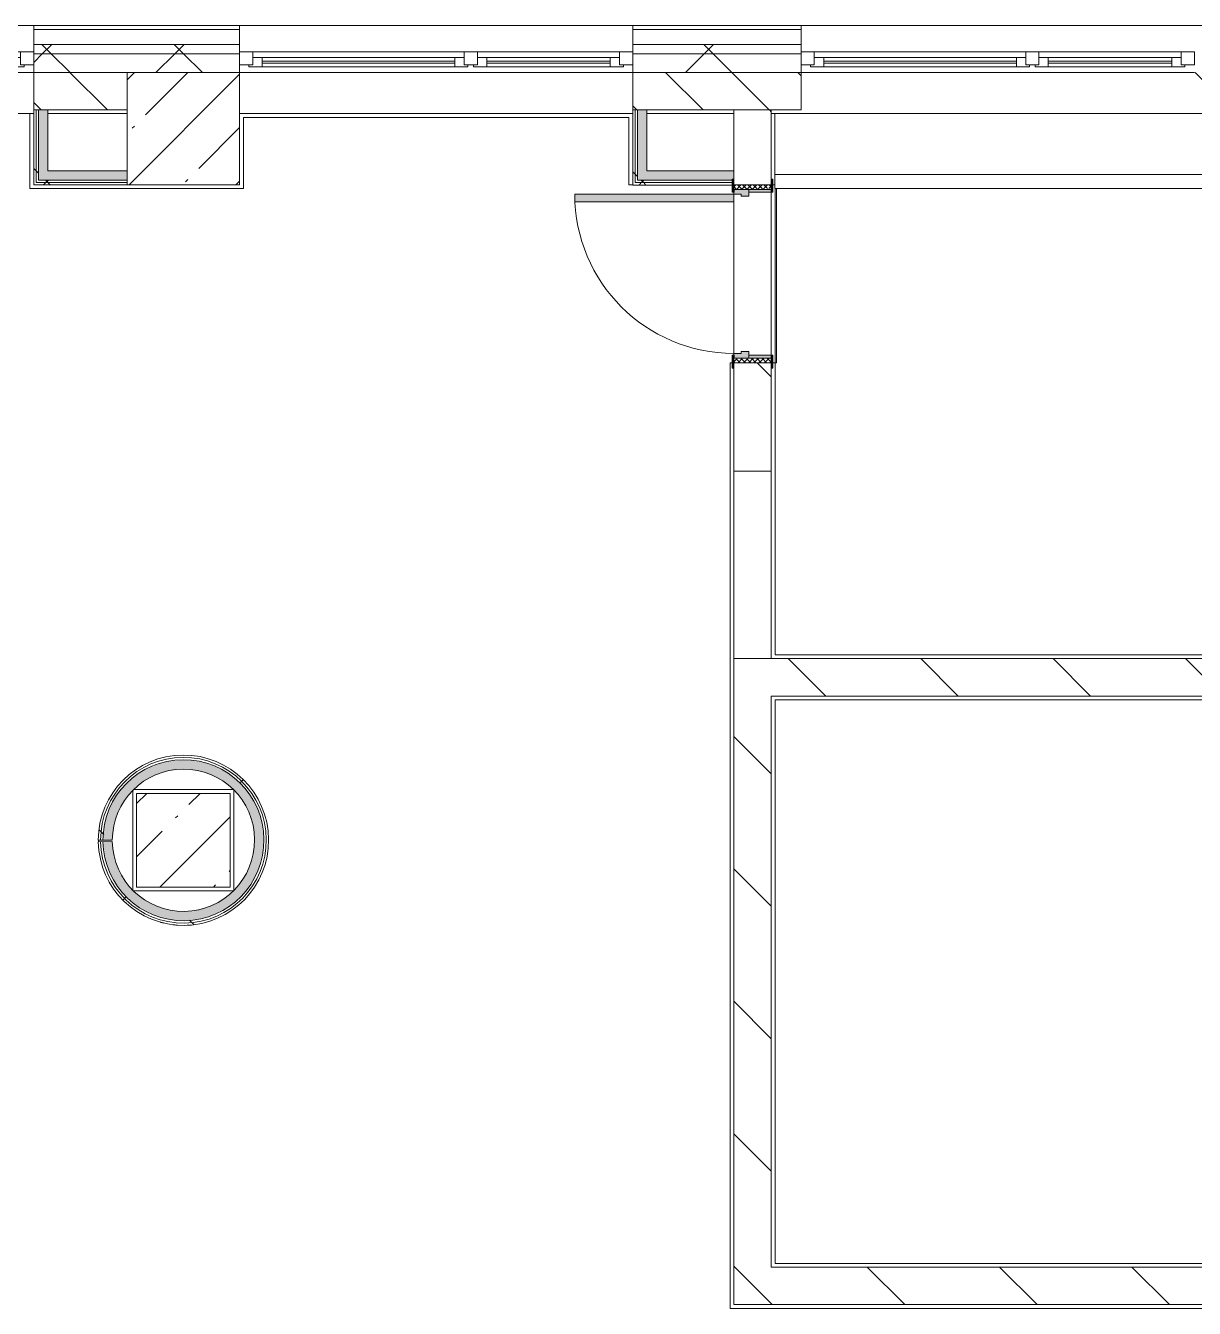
# Model space of a CAD drawing. Header units: millimetres. Extents: x -4060 to 187734, y -8553 to 29000.
# Drawn here: x 108341 to 114584, y 20500 to 27350 of the extents above; entities that cross this region are included whole.
import ezdxf

# ---------------------------------------------------------------- set-up
doc = ezdxf.new("R2010")
doc.units = ezdxf.units.MM
for name, color, linetype, lineweight, true_color in [('A-DOOR-2', 7, 'Continuous', 5, 0xaaaaaa), ('A-DOOR-3', 7, 'Continuous', 5, 0xe2e2e2), ('A-DOOR-FRAM-2', 7, 'Continuous', 5, 0xe2e2e2), ('A-DOOR-FRAM-3', 7, 'Continuous', 5, 0xaaaaaa), ('A-FLOR-1', 7, 'Continuous', 5, 0xaaaaaa), ('I-WALL-20', 7, 'Continuous', 5, 0xe7e7e7), ('I-WALL-21', 7, 'Continuous', 9, 0xe7e7e7)]:
    doc.layers.add(name, color=color, linetype=linetype, lineweight=lineweight, true_color=true_color)
for name, color, linetype, lineweight in [('A-GLAZ-2', 7, 'Continuous', 5), ('A-WALL', 7, 'Continuous', 9), ('A-WALL-9', 7, 'Continuous', 5), ('I-WALL-22', 7, 'Continuous', 5), ('S-COLS-2', 7, 'Continuous', 5)]:
    doc.layers.add(name, color=color, linetype=linetype, lineweight=lineweight)
pattern_1 = [(135, (60723.74, 0), (-353.5534, -353.5534), [])]
pattern_2 = [(45, (60723.74, 0), (-353.5534, 353.5534), []), (135, (60723.74, 0), (-353.5534, -353.5534), [])]
pattern_3 = [(45, (60723.74, 0), (-530.33, 530.33), []), (135, (60723.74, 0), (-530.33, -530.33), [])]

# ---------------------------------------------------------------- blocks, each defined once
blk = doc.blocks.new('BSC_Колонна _Прямоугольная - 500х500-V150-1_5_1_птичка')
at = {"layer": 'S-COLS-2'}
h = blk.add_hatch(dxfattribs=at)
h.set_pattern_fill('FP_184', color=256, style=0, pattern_type=2)
h.set_pattern_definition([(45, (-48460, -23000), (-285.123, 285.123), []), (45, (-48174.88, -23000), (-285.123, 285.123), [504.031, -100.806, 16.764, -84.042])])
h.paths.add_polyline_path([(-250, -250), (250, -250), (250, 250), (-250, 250), (-250, 67)])
for p, q in [((250, 250), (-250, 250)), ((-250, 250), (-250, -250)), ((250, -250), (250, 250)), ((-250, -250), (250, -250))]:
    blk.add_line(p, q, dxfattribs=at)
blk = doc.blocks.new('120_Окно_СКБ_2Ст - 120_Окно_СКБ_2Ст 3100х2500 _мал_створка слева_-22273855-1_5_1_птичка')
at = {"layer": 'A-GLAZ-2'}
for p, q in [((-1550, -75), (-1550, -5)), ((-1550, -5), (-1480, -5)), ((1550, -5), (-1550, -5)), ((-1480, -5), (-1480, -75)), ((650, -35), (-1480, -35)), ((-1480, -35), (-1480, -75)), ((-1430, -85), (-1430, -35)), ((-1430, -55), (600, -55)), ((600, -65), (-1430, -65)), ((600, -85), (600, -35)), ((650, -75), (650, -5)), ((650, -5), (720, -5)), ((650, -75), (650, -35)), ((720, -5), (720, -75)), ((1480, -35), (720, -35)), ((720, -35), (720, -75)), ((770, -85), (770, -35)), ((770, -55), (1430, -55)), ((1430, -65), (770, -65)), ((1430, -85), (1430, -35)), ((1480, -75), (1480, -5)), ((1480, -5), (1550, -5)), ((1480, -75), (1480, -35)), ((1550, -5), (1550, -75)), ((-1480, -75), (-1550, -75)), ((-1550, -75), (-1500, -75)), ((-1480, -75), (-1500, -75)), ((-1500, -75), (-1500, -85)), ((-1500, -85), (670, -85)), ((670, -85), (-1500, -85)), ((720, -75), (650, -75)), ((670, -75), (650, -75)), ((670, -75), (700, -75)), ((670, -85), (670, -75)), ((720, -75), (700, -75)), ((700, -75), (700, -85)), ((700, -85), (1500, -85)), ((1500, -85), (700, -85)), ((1550, -75), (1480, -75)), ((1500, -75), (1480, -75)), ((1500, -75), (1550, -75)), ((1500, -85), (1500, -75))]:
    blk.add_line(p, q, dxfattribs=at)
blk = doc.blocks.new('120_Окно_СКБ_2Ст - 120_Окно_СКБ_2Ст 2100х2400 _мал створка справа_-19092174-1_5_1_птичка')
at = {"layer": 'A-GLAZ-2'}
for p, q in [((-1050, -75), (-1050, -5)), ((-1050, -5), (-980, -5)), ((1050, -5), (-1050, -5)), ((-980, -5), (-980, -75)), ((150, -35), (-980, -35)), ((-980, -35), (-980, -75)), ((-930, -85), (-930, -35)), ((-930, -55), (100, -55)), ((100, -65), (-930, -65)), ((100, -85), (100, -35)), ((150, -75), (150, -5)), ((150, -5), (220, -5)), ((150, -75), (150, -35)), ((220, -5), (220, -75)), ((980, -35), (220, -35)), ((220, -35), (220, -75)), ((270, -85), (270, -35)), ((270, -55), (930, -55)), ((930, -65), (270, -65)), ((930, -85), (930, -35)), ((980, -75), (980, -5)), ((980, -5), (1050, -5)), ((980, -75), (980, -35)), ((1050, -5), (1050, -75)), ((-980, -75), (-1050, -75)), ((-1050, -75), (-1000, -75)), ((-980, -75), (-1000, -75)), ((-1000, -75), (-1000, -85)), ((-1000, -85), (170, -85)), ((170, -85), (-1000, -85)), ((220, -75), (150, -75)), ((170, -75), (150, -75)), ((170, -75), (200, -75)), ((170, -85), (170, -75)), ((220, -75), (200, -75)), ((200, -75), (200, -85)), ((200, -85), (1000, -85)), ((1000, -85), (200, -85)), ((1050, -75), (980, -75)), ((1000, -75), (980, -75)), ((1000, -75), (1050, -75)), ((1000, -85), (1000, -75))]:
    blk.add_line(p, q, dxfattribs=at)
blk = doc.blocks.new('110_Дверь_СКБ_1Ст_Внутренняя1 - Д-26л 950х2100 EIW30-32941023-1_5_1_птичка')
at = {"layer": 'A-DOOR-2'}
h = blk.add_hatch(dxfattribs=at)
h.set_pattern_fill('FP_62', color=256, style=0, pattern_type=2)
h.set_pattern_definition([(135, (1826.41, 164.685), (-14.14214, -14.14214), []), (225, (1826.41, 164.685), (14.14214, -14.14214), [])])
h.paths.add_polyline_path([(462.5, 100), (467.5, -100), (487.5, -100), (487.5, 100), (467.5, 100)])
at = {"layer": 'A-DOOR-3'}
h = blk.add_hatch(color=256, dxfattribs=at)
h.paths.add_polyline_path([(-437.5, 92.9), (-437.5, 20), (-402.5, 20), (-407.2, 60), (-412.5, 65.8), (-412.5, 100), (-437.5, 94.9), (-437.5, 94)])
h.paths.add_polyline_path([(427.5, 44), (427.5, 20), (462.5, 20), (462.5, 100), (437.5, 100), (437.5, 60), (427.5, 60)])
at = {"layer": 'A-DOOR-FRAM-2'}
for points in [[(397.5, 100), (437.5, 100), (437.5, 950), (397.5, 950), (397.5, 120)], [(-492.5, 102.9), (-492.5, 100), (-422.5, 100), (-422.5, 108), (-492.5, 108)], [(447.5, 108), (447.5, 100), (517.5, 100), (517.5, 108), (462.5, 108)], [(-437.5, -100), (-422.5, -100), (-422.5, 20), (-437.5, 20)], [(447.5, -100), (462.5, -100), (462.5, 20), (447.5, 20)], [(-492.5, -100), (-492.5, -108), (-422.5, -108), (-422.5, -100), (-462.5, -100)], [(447.5, -100), (447.5, -108), (517.5, -108), (517.5, -100), (462.5, -100)]]:
    blk.add_hatch(color=256, dxfattribs=at).paths.add_polyline_path(points)
at = {"layer": 'A-DOOR-FRAM-3'}
h = blk.add_hatch(dxfattribs=at)
h.set_pattern_fill('FP_63', color=256, style=0, pattern_type=2)
h.set_pattern_definition([(45, (-296.384, 164.685), (-14.1421, 14.1421), []), (135, (-296.384, 164.685), (-14.1421, -14.1421), [])])
h.paths.add_polyline_path([(-462.5, -100), (-437.5, -100), (-443.3, 100), (-462.5, 100)])
at = {"layer": 'A-DOOR-2'}
for p, q in [((437.5, 950), (397.5, 950)), ((397.5, 950), (397.5, 100)), ((437.5, 100), (437.5, 950)), ((397.5, 100), (437.5, 100))]:
    blk.add_line(p, q, dxfattribs=at)
blk.add_arc((437.5, 100), 850, 90, 180, dxfattribs=at)
at = {"layer": 'A-DOOR-FRAM-3'}
for p, q in [((-422.5, 108), (-492.5, 108)), ((-492.5, 108), (-492.5, 100)), ((-492.5, 100), (-422.5, 100)), ((-437.5, 100), (-462.5, 100)), ((-462.5, 100), (-462.5, -100)), ((-412.5, 100), (-437.5, 100)), ((-437.5, 100), (-437.5, 20)), ((-437.5, -100), (-437.5, 100)), ((-422.5, 100), (-437.5, 100)), ((-437.5, 100), (-437.5, 99)), ((-437.5, 99), (-422.5, 99)), ((-422.5, 100), (-422.5, 108)), ((-422.5, 99), (-422.5, 100)), ((-412.5, 60), (-412.5, 100)), ((437.5, 100), (437.5, 60)), ((462.5, 100), (437.5, 100)), ((517.5, 108), (447.5, 108)), ((447.5, 108), (447.5, 100)), ((462.5, 100), (447.5, 100)), ((447.5, 100), (447.5, 99)), ((447.5, 100), (517.5, 100)), ((447.5, 99), (462.5, 99)), ((462.5, 20), (462.5, 100)), ((487.5, 100), (462.5, 100)), ((462.5, 100), (462.5, -100)), ((462.5, 99), (462.5, 100)), ((487.5, -100), (487.5, 100)), ((517.5, 100), (517.5, 108)), ((-437.5, 20), (-402.5, 20)), ((-422.5, 20), (-437.5, 20)), ((-437.5, 20), (-437.5, -100)), ((-422.5, -100), (-422.5, 20)), ((-402.5, 60), (-412.5, 60)), ((-402.5, 20), (-402.5, 60)), ((437.5, 60), (427.5, 60)), ((427.5, 60), (427.5, 20)), ((427.5, 20), (462.5, 20)), ((462.5, 20), (447.5, 20)), ((447.5, 20), (447.5, -100)), ((462.5, -100), (462.5, 20)), ((-422.5, -100), (-492.5, -100)), ((-492.5, -100), (-492.5, -108)), ((-492.5, -108), (-422.5, -108)), ((-462.5, -100), (-437.5, -100)), ((-437.5, -100), (-422.5, -100)), ((-422.5, -108), (-422.5, -100)), ((447.5, -100), (462.5, -100)), ((517.5, -100), (447.5, -100)), ((447.5, -100), (447.5, -108)), ((447.5, -108), (517.5, -108)), ((462.5, -100), (487.5, -100)), ((517.5, -108), (517.5, -100))]:
    blk.add_line(p, q, dxfattribs=at)
blk = doc.blocks.new('DOR_Проход в стене_Прямоугольный - 1000x1500-23441848-1_5_1_птичка')
at = {"layer": 'A-DOOR-2'}
for p, q in [((500, 100), (-500, 100)), ((500, -100), (-500, -100))]:
    blk.add_line(p, q, dxfattribs=at)
blk = doc.blocks.new('Зашивка приборов отопления7 - Зашивка приборов отопления-33277170-1_5_1_птичка')
at = {"layer": 'A-WALL-9'}
for p, q in [((51619.5, 26880), (51619.5, 26555)), ((54140, 26880), (51619.5, 26880)), ((54140, 26555), (54140, 26880)), ((51619.5, 26555), (54140, 26555)), ((54140, 26555), (51619.5, 26555)), ((51619.5, 26555), (51619.5, 26480)), ((54140, 26480), (54140, 26555)), ((51619.5, 26480), (54140, 26480))]:
    blk.add_line(p, q, dxfattribs=at)

msp = doc.modelspace()

# ---------------------------------------------------------------- hatches: boundary and pattern name
at = {"layer": 'A-WALL-9'}
h = msp.add_hatch(dxfattribs=at)
h.set_pattern_fill('FP_140', color=256, style=0, pattern_type=2)
h.set_pattern_definition(pattern_2)
h.paths.add_polyline_path([(144148.8, 27200), (145693.7, 27200), (145693.7, 27250), (141073.7, 27250), (141073.7, 27200), (143948.8, 27200)])
h.paths.add_polyline_path([(131533.7, 27200), (131533.7, 27250), (128933.7, 27250), (128933.7, 27200), (131033.7, 27200)])
h.paths.add_polyline_path([(127483.7, 27200), (127833.7, 27200), (127833.7, 27250), (126883.7, 27250), (126883.7, 27200)])
h.paths.add_polyline_path([(133633.7, 27200), (134973.7, 27200), (134973.7, 27250), (133633.7, 27250), (133633.7, 27210)])
h.paths.add_polyline_path([(137973.7, 27200), (137973.7, 27250), (137073.7, 27250), (137073.7, 27200), (137473.7, 27200)])
h.paths.add_polyline_path([(118428.7, 27200), (118428.7, 27250), (117583.7, 27250), (117583.7, 27200)])
h.paths.add_polyline_path([(121015.9, 27200), (121783.7, 27200), (121783.7, 27250), (120728.7, 27250), (120728.7, 27200)])
h.paths.add_polyline_path([(109483.7, 27200), (109483.7, 27250), (108383.7, 27250), (108383.7, 27200), (108883.7, 27200)])
h.paths.add_polyline_path([(115483.7, 27200), (115483.7, 27250), (114583.7, 27250), (114583.7, 27200), (115439, 27200)])
h.paths.add_polyline_path([(112483.7, 27200), (112483.7, 27250), (111583.7, 27250), (111583.7, 27200)])
h.paths.add_polyline_path([(105283.7, 27200), (105283.7, 27250), (102883.7, 27250), (102883.7, 27200), (104285.3, 27200)])
h = msp.add_hatch(dxfattribs=at)
h.set_pattern_fill('FP_140', color=256, style=0, pattern_type=2)
h.set_pattern_definition(pattern_2)
h.paths.add_polyline_path([(103483.7, 27100), (105283.7, 27100), (105283.7, 27200), (102883.7, 27200), (102883.7, 27100)])
h.paths.add_polyline_path([(121483.7, 27100), (121783.7, 27100), (121783.7, 27200), (120728.7, 27200), (120728.7, 27100), (121015.9, 27100)])
h.paths.add_polyline_path([(144823.7, 27100), (145693.7, 27100), (145689.2, 27200), (141073.7, 27198.1), (141073.7, 27100), (144148.8, 27100)])
h.paths.add_polyline_path([(112123.7, 27100), (112483.7, 27100), (112483.7, 27200), (111583.7, 27200), (111583.7, 27100)])
h.paths.add_polyline_path([(114583.7, 27100), (115483.7, 27100), (115483.7, 27200), (114583.7, 27200), (114583.7, 27140)])
h.paths.add_polyline_path([(108583.7, 27100), (109483.7, 27100), (109483.7, 27200), (108383.7, 27200), (108383.7, 27100)])
h.paths.add_polyline_path([(127801.7, 27100), (127801.7, 27102), (127801.7, 27110), (127833.7, 27110), (127833.7, 27200), (126883.7, 27200), (126883.7, 27100), (127783.7, 27100)])
h.paths.add_polyline_path([(118428.7, 27100), (118428.7, 27200), (117583.7, 27200), (117583.7, 27100), (118073.7, 27100)])
h.paths.add_polyline_path([(137473.7, 27100), (137973.7, 27100), (137973.7, 27200), (137073.7, 27200), (137073.7, 27100)])
h.paths.add_polyline_path([(128965.7, 27100), (131533.7, 27100), (131533.7, 27200), (128933.7, 27200), (128933.7, 27110), (128965.7, 27110), (128965.7, 27102), (128933.7, 27100)])
h.paths.add_polyline_path([(134263.7, 27100), (134973.7, 27100), (134973.7, 27200), (133633.7, 27200), (133633.7, 27100)])
h = msp.add_hatch(dxfattribs=at)
h.set_pattern_fill('FP_122', color=256, style=0, pattern_type=2)
h.set_pattern_definition([(135, (60723.74, 0), (-176.7767, -176.7767), [])])
h.paths.add_polyline_path([(118073.7, 26900), (118428.7, 26900), (118428.7, 27100), (117583.7, 27100), (117583.7, 26900)])
h.paths.add_polyline_path([(103483.7, 26900), (105283.7, 26900), (105283.7, 27100), (103483.7, 27100), (103483.7, 27061.4)])
h.paths.add_polyline_path([(111721.1, 26900), (112483.7, 26900), (112483.7, 27100), (111583.7, 27100), (111583.7, 26900)])
h.paths.add_polyline_path([(114583.7, 26900), (114883.7, 26900), (114883.7, 27100), (114583.7, 27100), (114583.7, 26969.4)])
h.paths.add_polyline_path([(141373.7, 26900), (141373.7, 27100), (141073.7, 27100), (141073.7, 26900)])
h.paths.add_polyline_path([(121483.7, 26900), (121783.7, 26900), (121783.7, 27100), (121483.7, 27100), (121483.7, 26953.9)])
h.paths.add_polyline_path([(137473.7, 26900), (137473.7, 27100), (137073.7, 27100), (137073.7, 26900), (137151.9, 26900)])
h.paths.add_polyline_path([(127783.7, 26900), (127783.7, 27100), (127483.7, 27100), (127483.7, 26900)])
h.paths.add_polyline_path([(120728.7, 26900), (120883.7, 26900), (120883.7, 27100), (120728.7, 27100), (120728.7, 26936.5)])
h.paths.add_polyline_path([(128929.7, 26900), (131033.7, 26900), (131033.7, 27100), (128929.7, 27100), (128929.7, 27091.3)])
h.paths.add_polyline_path([(134973.7, 26900), (134973.7, 27100), (134763.7, 27100), (134763.7, 26900)])
h.paths.add_polyline_path([(134263.7, 26900), (134263.7, 27100), (133633.7, 27100), (133633.7, 26900)])
h.paths.add_polyline_path([(108383.7, 26900), (108883.7, 26900), (108883.7, 27100), (108383.7, 27100), (108383.7, 27079.6)])
at = {"layer": 'I-WALL-20'}
for points in [[(108458.7, 26525), (108458.7, 26900), (108408.7, 26900), (108408.7, 26525)], [(108458.7, 26525), (108883.7, 26525), (108883.7, 26575), (108458.7, 26575)], [(109171.7, 22570.2), (109244.3, 22574.3), (109315.2, 22590.6), (109397.4, 22628.2), (109458.1, 22670.4), (109514, 22726.9), (109557.8, 22790.9), (109587, 22855), (109601, 22895.9), (109612.5, 22969.6), (109607, 23067), (109598.9, 23112), (109574.1, 23180.3), (109524.8, 23259.9), (109485.2, 23305.7), (109425.8, 23354.3), (109359.8, 23391.1), (109289.2, 23415.7), (109215.7, 23427.6), (109131.1, 23425.2), (109066.8, 23412.3), (108998, 23386.2), (108932.7, 23347.2), (108898.8, 23322.1), (108848.6, 23269.4), (108808, 23209.1), (108778.2, 23142.8), (108759.4, 23067), (108755.1, 23000), (108803.8, 23000.8), (108809.8, 23067.6), (108827.8, 23133.1), (108874.5, 23218.3), (108918.5, 23270), (108957.2, 23303.9), (109022, 23342.4), (109091.4, 23367.1), (109163.5, 23377.9), (109215.7, 23377.5), (109289.2, 23363.6), (109359.8, 23335), (109397.4, 23313.5), (109453.7, 23266), (109492, 23221.5), (109524.8, 23167.7), (109549.2, 23104.3), (109561.9, 23037.6), (109561.9, 22965.9), (109547, 22891.4), (109521.1, 22827.1), (109493.7, 22780.2), (109433.7, 22715.5), (109372.3, 22671.8), (109315.2, 22644.9), (109244.3, 22626.4), (109206.2, 22620.7), (109138.3, 22622.7), (109071.8, 22636.8), (109005.3, 22664.9), (108932.7, 22716.7), (108901.8, 22745.2), (108861, 22799.4), (108827.3, 22870.8), (108811.2, 22925.2), (108803.8, 22992.8), (108753.8, 22991.8), (108761.3, 22919.5), (108785.7, 22839.5), (108830.4, 22757.6), (108859.8, 22718.1), (108932.7, 22652.8), (108991.7, 22617), (109046.9, 22593.6), (109099.4, 22578.3), (109138.3, 22574)]]:
    msp.add_hatch(color=256, dxfattribs=at).paths.add_polyline_path(points)
at = {"layer": 'I-WALL-21'}
for points in [[(111658.7, 26524), (111658.7, 26900), (111608.7, 26900), (111608.7, 26524)], [(111843.2, 26524), (112115.7, 26524), (112115.7, 26530), (112123.7, 26530), (112123.7, 26574), (111658.7, 26574), (111658.7, 26524), (111721.1, 26524)]]:
    msp.add_hatch(color=256, dxfattribs=at).paths.add_polyline_path(points)
at = {"layer": 'I-WALL-22'}
h = msp.add_hatch(dxfattribs=at)
h.set_pattern_fill('FP_218', color=256, style=0, pattern_type=2)
h.set_pattern_definition(pattern_3)
h.paths.add_polyline_path([(108383.7, 26500), (108396.2, 26500), (108396.2, 26900), (108383.7, 26900), (108383.7, 26512.5)])
h = msp.add_hatch(dxfattribs=at)
h.set_pattern_fill('FP_218', color=256, style=0, pattern_type=2)
h.set_pattern_definition(pattern_3)
h.paths.add_polyline_path([(108396.2, 26512.5), (108408.7, 26516.4), (108408.7, 26900), (108396.2, 26900), (108396.2, 26516.4)])
h = msp.add_hatch(dxfattribs=at)
h.set_pattern_fill('FP_218', color=256, style=0, pattern_type=2)
h.set_pattern_definition(pattern_3)
h.paths.add_polyline_path([(111583.7, 26499), (111596.2, 26500), (111596.2, 26900), (111583.7, 26900), (111583.7, 26500)])
h = msp.add_hatch(dxfattribs=at)
h.set_pattern_fill('FP_218', color=256, style=0, pattern_type=2)
h.set_pattern_definition(pattern_3)
h.paths.add_polyline_path([(111596.2, 26511.5), (111608.7, 26511.5), (111608.7, 26900), (111596.2, 26900), (111596.2, 26539.9)])
h = msp.add_hatch(dxfattribs=at)
h.set_pattern_fill('FP_139', color=256, style=0, pattern_type=2)
h.set_pattern_definition(pattern_1)
h.paths.add_polyline_path([(112123.7, 20520), (112323.7, 20520), (112323.7, 23970), (112123.7, 23970), (112123.7, 20521.7)])
h.paths.add_polyline_path([(112323.7, 24970), (112323.7, 25550), (112123.7, 25550), (112123.7, 24970)])
h.paths.add_polyline_path([(112323.7, 26500), (112323.7, 26900), (112123.7, 26895.5), (112123.7, 26500), (112216.5, 26500)])
h = msp.add_hatch(dxfattribs=at)
h.set_pattern_fill('FP_218', color=256, style=0, pattern_type=2)
h.set_pattern_definition(pattern_3)
h.paths.add_polyline_path([(108883.7, 26500), (108883.7, 26512.5), (108396.2, 26509.4), (108396.2, 26500), (108874.5, 26500)])
h = msp.add_hatch(dxfattribs=at)
h.set_pattern_fill('FP_218', color=256, style=0, pattern_type=2)
h.set_pattern_definition(pattern_3)
h.paths.add_polyline_path([(108784.1, 26512.5), (108883.7, 26516.4), (108883.7, 26525), (108408.7, 26525), (108408.7, 26512.5), (108777.4, 26512.5)])
h = msp.add_hatch(dxfattribs=at)
h.set_pattern_fill('FP_218', color=256, style=0, pattern_type=2)
h.set_pattern_definition(pattern_3)
h.paths.add_polyline_path([(111721.1, 26499), (112115.7, 26500), (112115.7, 26511.5), (111596.2, 26508.4), (111596.2, 26499), (111658.7, 26499)])
h = msp.add_hatch(dxfattribs=at)
h.set_pattern_fill('FP_218', color=256, style=0, pattern_type=2)
h.set_pattern_definition(pattern_3)
h.paths.add_polyline_path([(112037.7, 26511.5), (112115.7, 26511.7), (112115.7, 26524), (111608.7, 26524), (111608.7, 26511.5), (111721.1, 26511.5)])
h = msp.add_hatch(dxfattribs=at)
h.set_pattern_fill('FP_139', color=256, style=0, pattern_type=2)
h.set_pattern_definition(pattern_1)
h.paths.add_polyline_path([(115453.7, 23770), (116573.7, 23770), (116573.7, 23970), (112323.7, 23970), (112323.7, 23770), (114913.7, 23770)])
h = msp.add_hatch(dxfattribs=at)
h.set_pattern_fill('FP_218', color=256, style=0, pattern_type=2)
h.set_pattern_definition(pattern_3)
h.paths.add_polyline_path([(109152.8, 22546.1), (109246, 22550.5), (109322.4, 22568), (109397.4, 22600), (109458, 22638.7), (109506.8, 22681.1), (109553.1, 22735.9), (109589, 22794.2), (109616.8, 22861.9), (109633.6, 22934.1), (109637.2, 23021), (109623.2, 23112), (109598.9, 23182.4), (109566.4, 23243.5), (109524.2, 23299.8), (109462.7, 23357.5), (109404.2, 23396.3), (109346, 23423.8), (109289.4, 23442.3), (109215.9, 23453.6), (109125.7, 23450.1), (109060.2, 23437.1), (108992.7, 23412.3), (108915, 23365.5), (108863.8, 23322.1), (108808, 23254), (108778.2, 23204.3), (108747.6, 23124.8), (108734.3, 23067), (108730.3, 23000), (108741.2, 23000), (108754.4, 23100.9), (108778.2, 23173.2), (108808, 23231.4), (108848.6, 23287.5), (108898.8, 23337.6), (108957.2, 23379.4), (109049.4, 23420), (109091.4, 23432.5), (109163.5, 23442), (109266.3, 23433.2), (109341.2, 23411.9), (109403.9, 23382.1), (109467.6, 23337.4), (109522.6, 23282.2), (109564.6, 23222.2), (109596.7, 23154.7), (109616.8, 23083), (109624.3, 23040.4), (109619.8, 22934.8), (109602.1, 22860.7), (109577.5, 22801.1), (109542.7, 22743.1), (109495.9, 22687.8), (109433.7, 22636.4), (109371.9, 22600.8), (109299.9, 22574.3), (109221.1, 22560.5), (109138.3, 22561.4), (109071.8, 22573.4), (109001, 22598.6), (108932.7, 22637.5), (108878.7, 22681.4), (108827.3, 22740.4), (108798.3, 22783.7), (108761.3, 22873.3), (108748.4, 22923.3), (108736.3, 22991.5), (108728.8, 22991.3), (108736.5, 22916.6), (108769.2, 22816), (108801.3, 22756.1), (108853.8, 22688.9), (108905, 22642.2), (108964.2, 22603.1), (109029.6, 22573.3), (109097, 22554.5), (109152.1, 22546.2)])
h = msp.add_hatch(dxfattribs=at)
h.set_pattern_fill('FP_218', color=256, style=0, pattern_type=2)
h.set_pattern_definition(pattern_3)
h.paths.add_polyline_path([(109171.3, 22557.7), (109273.3, 22568.2), (109347.5, 22590.6), (109412.6, 22623), (109476.7, 22670.4), (109513.5, 22706.2), (109556.9, 22763.3), (109590.6, 22827.1), (109616.4, 22913.2), (109625, 22966.8), (109619.7, 23067), (109606.6, 23127.4), (109574.1, 23205.5), (109536.5, 23265.2), (109485.2, 23322.2), (109416.4, 23374.6), (109359.8, 23404.5), (109289.2, 23428.4), (109215.7, 23440), (109141.3, 23439.1), (109064.9, 23424.8), (108994.5, 23398.4), (108932.7, 23362.8), (108874.5, 23314.6), (108824.5, 23255.9), (108784.1, 23186.3), (108759.9, 23122), (108746.9, 23067), (108741.2, 23000), (108753.7, 23000), (108766.4, 23097.4), (108784.1, 23155.9), (108824.5, 23233.6), (108856.1, 23277.3), (108911.4, 23331.4), (108978.7, 23376.4), (109037.3, 23403.2), (109091.4, 23420), (109163.5, 23429.5), (109266.3, 23420.5), (109331, 23402.5), (109397.4, 23371.5), (109453.7, 23333), (109505.3, 23283.6), (109550.3, 23222.2), (109583.4, 23154.7), (109598.9, 23112), (109611.9, 23037.6), (109611.8, 22963.4), (109599.9, 22892.9), (109577.5, 22827.1), (109527.9, 22744.5), (109496.9, 22705.4), (109433.7, 22651.2), (109372.3, 22614.4), (109301.3, 22587.4), (109227, 22573.3), (109138.3, 22574), (109069.9, 22586.9), (109005.3, 22610.4), (108938.3, 22648.8), (108896.9, 22680.7), (108844.2, 22737.9), (108801.3, 22806.6), (108780.7, 22850.2), (108761.3, 22919.5), (108749.1, 22991.7), (108741.3, 22991.6), (108755.1, 22895.5), (108781, 22820.4), (108812.1, 22762.1), (108853.8, 22706.5), (108905, 22657.3), (108983.7, 22607), (109054.7, 22578.3), (109099.4, 22565.8), (109170.6, 22557.8)])
h = msp.add_hatch(dxfattribs=at)
h.set_pattern_fill('FP_139', color=256, style=0, pattern_type=2)
h.set_pattern_definition(pattern_1)
h.paths.add_polyline_path([(118633.7, 20520), (118853.7, 20520), (118853.7, 20720), (112323.7, 20720), (112323.7, 20520), (118053.7, 20520)])
at = {"layer": 'S-COLS-2'}
h = msp.add_hatch(dxfattribs=at)
h.set_pattern_fill('FP_121', color=256, style=0, pattern_type=2)
h.set_pattern_definition([(45, (60723.74, 0), (-285.123, 285.123), []), (45, (61008.87, 0), (-285.123, 285.123), [504.031, -100.806, 16.764, -84.042])])
h.paths.add_polyline_path([(109141.3, 26500), (109483.7, 26500), (109483.7, 27100), (108883.7, 27100), (108883.7, 26500), (108932.7, 26500)])

# ---------------------------------------------------------------- linework, layer by layer
at = {"layer": 'A-FLOR-1'}
for p, q in [((108363.7, 26480), (108363.7, 26880)), ((111563.7, 26860), (109503.7, 26860)), ((109503.7, 26860), (109503.7, 26480)), ((111563.7, 26500), (111563.7, 26860)), ((109503.7, 26480), (108363.7, 26480)), ((111584.7, 26500), (111563.7, 26500)), ((112343.2, 26500), (112331.7, 26500)), ((112343.7, 26480), (112343.7, 23990)), ((112351.7, 25550), (112351.7, 26480)), ((112103.7, 20500), (112103.7, 25550)), ((112103.7, 25550), (112115.7, 25550)), ((112331.7, 25550), (112351.7, 25550)), ((112343.7, 23990), (116593.7, 23990)), ((116593.7, 23750), (112343.7, 23750)), ((112343.7, 23750), (112343.7, 20740)), ((108913.7, 23265.4), (108913.7, 22734.2)), ((109450.2, 23270), (108918.5, 23270)), ((109453.7, 22733.3), (109453.7, 23266)), ((108918.3, 22730), (109450.9, 22730)), ((112343.7, 20740), (118633.7, 20740)), ((118633.7, 20500), (112103.7, 20500))]:
    msp.add_line(p, q, dxfattribs=at)
for start, end in [(180, 180.91321), (245.51396, 246.83006), (253.98466, 256.37721), (262.7207, 265.92436), (272.48204, 275.47151)]:
    msp.add_arc((109183.7, 22998.6), 453.6, start, end, dxfattribs=at)
at = {"layer": 'A-WALL'}
for p, q in [((109483.7, 27330), (108383.7, 27330)), ((112483.7, 27330), (111583.7, 27330)), ((109483.7, 27250), (108383.7, 27250)), ((109483.7, 27200), (108383.7, 27200)), ((112483.7, 27250), (111583.7, 27250)), ((112483.7, 27200), (111583.7, 27200)), ((108883.7, 27100), (108383.7, 27100)), ((108383.7, 27100), (108883.7, 27100)), ((112483.7, 27100), (111583.7, 27100)), ((111583.7, 27100), (112483.7, 27100)), ((108396.2, 26900), (108396.2, 26512.5)), ((108408.7, 26900), (108408.7, 26525)), ((111596.2, 26511.5), (111596.2, 26900)), ((111608.7, 26524), (111608.7, 26900)), ((112323.7, 26900), (112123.7, 26900)), ((108396.2, 26512.5), (108883.7, 26512.5)), ((108408.7, 26525), (108883.7, 26525)), ((112115.7, 26511.5), (111596.2, 26511.5)), ((112115.7, 26524), (111608.7, 26524))]:
    msp.add_line(p, q, dxfattribs=at)
for radius in [442.5, 430]:
    msp.add_arc((109183.7, 23000), radius, 181.09218, 180, dxfattribs=at)
at = {"layer": 'A-WALL-9'}
for p, q in [((102883.7, 27350), (111583.7, 27350)), ((108383.7, 27350), (108383.7, 27100)), ((109483.7, 27100), (109483.7, 27350)), ((111583.7, 27350), (111583.7, 27100)), ((111583.7, 27350), (127833.7, 27350)), ((112483.7, 27100), (112483.7, 27350)), ((108383.7, 27100), (105283.7, 27100)), ((108383.7, 27100), (108383.7, 26900)), ((108883.7, 26900), (108883.7, 27100)), ((111583.7, 27100), (108883.7, 27100)), ((111583.7, 27100), (111583.7, 26900)), ((112483.7, 26900), (112483.7, 27100)), ((114583.7, 27100), (112483.7, 27100)), ((108458.7, 26900), (108883.7, 26900)), ((111658.7, 26900), (112123.7, 26900)), ((112323.7, 26900), (112483.7, 26900))]:
    msp.add_line(p, q, dxfattribs=at)
at = {"layer": 'I-WALL-22'}
for p, q in [((105283.7, 27100), (108383.7, 27100)), ((109483.7, 27100), (111583.7, 27100)), ((112483.7, 27100), (114583.7, 27100)), ((108384.4, 26880), (103503.7, 26880)), ((108458.7, 26900), (108383.7, 26900)), ((108383.7, 26900), (108383.7, 26500)), ((108458.7, 26575), (108458.7, 26900)), ((108883.7, 26880), (108458.7, 26880)), ((111583.7, 26880), (109483.7, 26880)), ((111583.7, 26900), (111583.7, 26499)), ((111658.7, 26900), (111583.7, 26900)), ((111658.7, 26574), (111658.7, 26900)), ((112123.7, 26880), (111658.7, 26880)), ((112123.7, 26900), (112123.7, 26530)), ((112323.7, 26530), (112323.7, 26900)), ((114883.7, 26880), (112323.7, 26880)), ((108883.7, 26575), (108458.7, 26575)), ((108883.7, 26500), (108883.7, 26575)), ((112123.7, 26574), (111658.7, 26574)), ((112123.7, 26530), (112123.7, 26574)), ((108383.7, 26500), (108883.7, 26500)), ((111583.7, 26499), (112115.7, 26499)), ((112323.7, 26460), (112323.7, 25590)), ((112123.7, 25600), (112123.7, 26410)), ((112123.7, 25520), (112123.7, 20520)), ((112323.7, 25520), (112323.7, 23970)), ((112123.7, 24970), (112323.7, 24970)), ((116573.7, 23970), (112123.7, 23970)), ((112323.7, 20720), (112323.7, 23770)), ((112323.7, 23770), (116573.7, 23770)), ((108728.7, 23000), (108803.7, 23000)), ((108803.8, 22992.8), (108728.8, 22991.3)), ((118653.7, 20720), (112323.7, 20720)), ((112123.7, 20520), (118653.7, 20520))]:
    msp.add_line(p, q, dxfattribs=at)
for radius in [455, 380]:
    msp.add_arc((109183.7, 23000), radius, 181.09218, 180, dxfattribs=at)
at = {"layer": 'S-COLS-2'}
for p, q in [((109483.7, 27100), (108883.7, 27100)), ((108883.7, 27100), (108883.7, 26900)), ((109483.7, 26500), (109483.7, 27100)), ((108883.7, 26900), (108883.7, 26500)), ((108883.7, 26500), (109483.7, 26500))]:
    msp.add_line(p, q, dxfattribs=at)

# ---------------------------------------------------------------- block references
at = {"layer": 'A-DOOR-2', "rotation": 89.9999999999999}
for name, p in [('110_Дверь_СКБ_1Ст_Внутренняя1 - Д-26л 950х2100 EIW30-32941023-1_5_1_птичка', (112223.7, 26012.5)), ('DOR_Проход в стене_Прямоугольный - 1000x1500-23441848-1_5_1_птичка', (112223.7, 24470))]:
    msp.add_blockref(name, p, dxfattribs=at)
at = {"layer": 'A-GLAZ-2'}
for name, p in [('120_Окно_СКБ_2Ст - 120_Окно_СКБ_2Ст 3100х2500 _мал_створка слева_-22273855-1_5_1_птичка', (106833.7, 27215)), ('120_Окно_СКБ_2Ст - 120_Окно_СКБ_2Ст 2100х2400 _мал створка справа_-19092174-1_5_1_птичка', (110533.7, 27215)), ('120_Окно_СКБ_2Ст - 120_Окно_СКБ_2Ст 2100х2400 _мал створка справа_-19092174-1_5_1_птичка', (113533.7, 27215))]:
    msp.add_blockref(name, p, dxfattribs=at)
at = {"layer": 'A-WALL-9'}
msp.add_blockref('Зашивка приборов отопления7 - Зашивка приборов отопления-33277170-1_5_1_птичка', (60723.7, 0), dxfattribs=at)
at = {"layer": 'S-COLS-2'}
msp.add_blockref('BSC_Колонна _Прямоугольная - 500х500-V150-1_5_1_птичка', (109183.7, 23000), dxfattribs=at)

doc.saveas('drawing.dxf')
